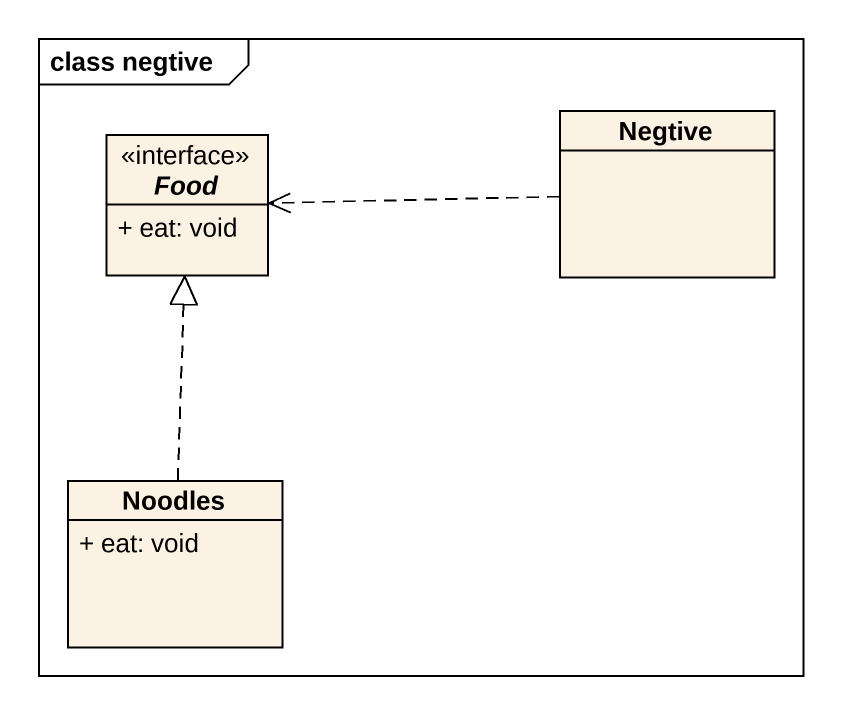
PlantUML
@startuml
mainframe class negtive
hide circle
hide empty members
skinparam classAttributeIconSize 0
class Negtive
interface Food {
  + eat: void
}
class Noodles {
  + eat: void
}
Negtive .left.> Food
Noodles .up.|> Food
@enduml
